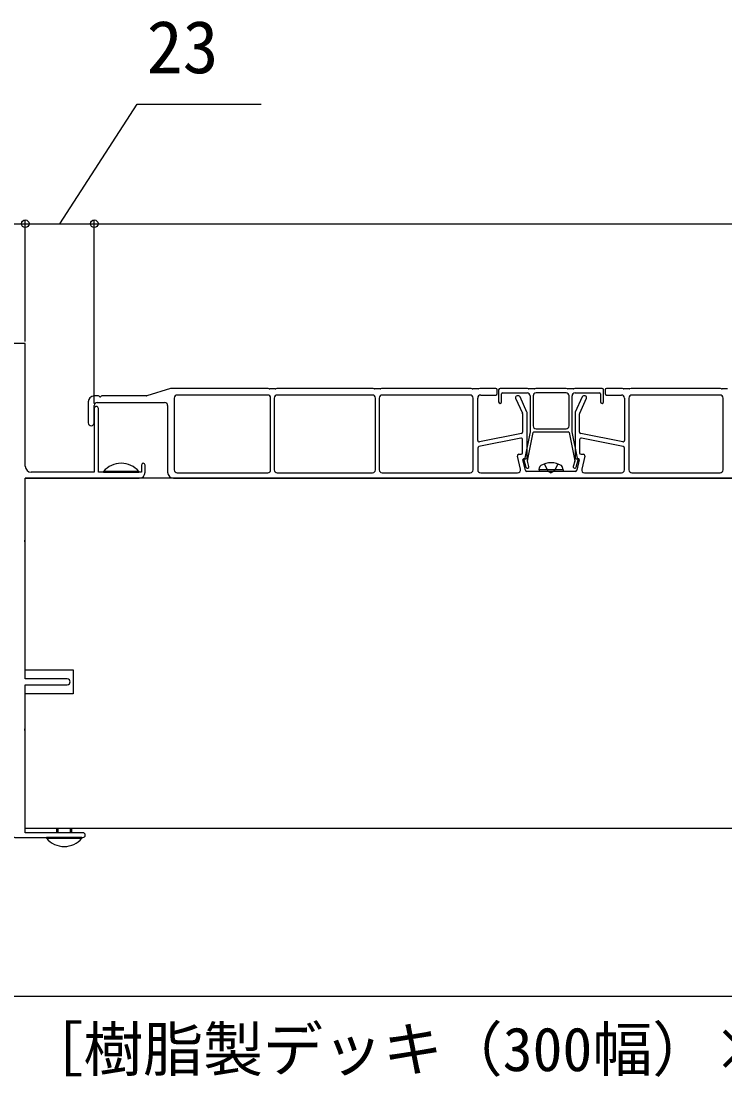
# Model space of a CAD drawing. Units: millimetres, scale not verified. Extents: x -1050 to 1050, y -1565 to 1555.
# Drawn here: x -346.4 to -111.5, y 325.3 to 678 of the extents above; entities that cross this region are included whole.
import ezdxf
from ezdxf.enums import TextEntityAlignment as Align

# ---------------------------------------------------------------- set-up
doc = ezdxf.new("R2010")
doc.units = ezdxf.units.MM
doc.header["$LTSCALE"] = 8
for name, color, linetype in [('0-2_YKK_11', 7, 'Continuous'), ('0-3_YKK_12', 2, 'Continuous'), ('0-4_YKK_13', 4, 'Continuous'), ('0-5_YKK_D', 6, 'Continuous')]:
    doc.layers.add(name, color=color, linetype=linetype)
doc.styles.add('ＭＳ ゴシック', font='')
doc.styles.get('ＭＳ ゴシック').set_extended_font_data('MS Gothic')

msp = doc.modelspace()

# ---------------------------------------------------------------- linework, layer by layer
at = {"layer": '0-2_YKK_11'}
msp.add_line((-305, 527.301), (-305, 529.701), dxfattribs=at)
for points in [[(-345, 529.301), (-345, 570.301), (-366.542, 570.301), (-366.725, 570.181), (-367.275, 570.181), (-367.458, 570.301), (-387.542, 570.301), (-387.725, 570.181), (-388.275, 570.181), (-388.458, 570.301), (-396.542, 570.301), (-396.725, 570.181), (-397.275, 570.181), (-397.458, 570.301), (-405, 570.301), (-405, 567.301), (-404.7, 567.001)], [(-322, 548.601), (-322, 527.301), (-343, 527.301)], [(-306.2, 529.701), (-306.2, 527.301), (-312.542, 527.301), (-312.725, 527.181), (-313.275, 527.181), (-313.458, 527.301), (-320.6, 527.301), (-320.6, 548.601)], [(-331, 458.301), (-345, 458.301), (-345, 503.843), (-345.12, 504.027), (-345.12, 504.576), (-345, 504.76), (-345, 525.301), (-307, 525.301)], [(-325.8, 406.901), (-345, 406.901), (-345, 440.843), (-345.12, 441.027), (-345.12, 441.576), (-345, 441.76), (-345, 456.301), (-331, 456.301)], [(-385.5, 407.301), (-391.1, 407.301), (-391.1, 411.001), (-387.6, 411.001), (-384.3, 413.501), (-384.3, 416.801), (-367.2, 416.801), (-367.2, 413.501), (-370.525, 411.601), (-372.2, 411.601), (-372.2, 410.701), (-370.7, 410.701), (-370.7, 407.301), (-375.5, 407.301), (-375.5, 405.301), (-349.458, 405.301), (-349.275, 405.421), (-348.725, 405.421), (-348.542, 405.301), (-332.458, 405.301), (-332.275, 405.421), (-331.725, 405.421), (-331.542, 405.301), (-325.8, 405.301)]]:
    msp.add_lwpolyline(points, dxfattribs=at)
for centre, radius, start, end in [((-321.3, 548.601), 0.7, 90.00001, 179.99999), ((-321.3, 548.601), 0.7, 0.00001, 89.99999), ((-343, 529.301), 2, 180.00001, 269.99999), ((-305.6, 529.701), 0.6, 90.00001, 179.99999), ((-305.6, 529.701), 0.6, 0.00001, 89.99999), ((-307, 527.301), 2, 270.00001, 359.99999), ((-331, 457.301), 1, 0.00001, 89.99999), ((-331, 457.301), 1, 270.00001, 359.99999), ((-325.8, 406.101), 0.8, 0.00001, 89.99999), ((-325.8, 406.101), 0.8, 270.00001, 359.99999)]:
    msp.add_arc(centre, radius, start, end, dxfattribs=at)
at = {"layer": '0-3_YKK_12'}
for p, q in [((410, 525.301), (-345, 525.301)), ((-345, 461.301), (-345, 525.301)), ((-345, 408.301), (-345, 453.301)), ((410, 408.301), (-345, 408.301))]:
    msp.add_line(p, q, dxfattribs=at)
msp.add_lwpolyline([(-345, 461.301), (-329, 461.301), (-329, 453.301), (-345, 453.301)], dxfattribs=at)
at = {"layer": '0-4_YKK_13'}
for p, q in [((-296.573, 555.279), (-304.427, 552.824)), ((-264.073, 555.301), (-296.424, 555.301)), ((-263.57, 555.173), (-263.93, 555.28)), ((-261.573, 555.151), (-263.427, 555.151)), ((-261.07, 555.28), (-261.43, 555.173)), ((-229.073, 555.301), (-260.927, 555.301)), ((-228.57, 555.173), (-228.93, 555.28)), ((-226.573, 555.151), (-228.427, 555.151)), ((-226.07, 555.28), (-226.43, 555.173)), ((-196.323, 555.301), (-225.927, 555.301)), ((-195.82, 555.173), (-196.18, 555.28)), ((-193.823, 555.151), (-195.677, 555.151)), ((-193.32, 555.28), (-193.68, 555.173)), ((-188, 555.301), (-193.177, 555.301)), ((-187.5, 553.601), (-187.5, 554.801)), ((-187, 554.801), (-187, 550.801)), ((-177.573, 555.301), (-186.5, 555.301)), ((-185.7, 553.801), (-177.5, 553.801)), ((-177.07, 555.173), (-177.43, 555.28)), ((-175.073, 555.151), (-176.927, 555.151)), ((-174.57, 555.28), (-174.93, 555.173)), ((-164.573, 555.301), (-174.427, 555.301)), ((-164.07, 555.173), (-164.43, 555.28)), ((-162.073, 555.151), (-163.927, 555.151)), ((-161.57, 555.28), (-161.93, 555.173)), ((-161.5, 553.801), (-153.3, 553.801)), ((-152.5, 555.301), (-161.427, 555.301)), ((-152, 550.801), (-152, 554.801)), ((-151.5, 554.801), (-151.5, 553.601)), ((-145.823, 555.301), (-151, 555.301)), ((-145.32, 555.173), (-145.68, 555.28)), ((-143.323, 555.151), (-145.177, 555.151)), ((-142.82, 555.28), (-143.18, 555.173)), ((-113.073, 555.301), (-142.677, 555.301)), ((-112.57, 555.173), (-112.93, 555.28)), ((-110.573, 555.151), (-112.427, 555.151)), ((-324, 550.801), (-324, 543.801)), ((-320.52, 552.801), (-322, 552.801)), ((-321, 550.601), (-298.5, 550.601)), ((-304.576, 552.801), (-319.48, 552.801)), ((-295.3, 552.101), (-295.3, 528.101)), ((-264.1, 553.101), (-294.3, 553.101)), ((-263.1, 528.101), (-263.1, 552.101)), ((-261.9, 552.101), (-261.9, 528.101)), ((-229.1, 553.101), (-260.9, 553.101)), ((-228.1, 528.101), (-228.1, 552.101)), ((-226.9, 552.101), (-226.9, 528.101)), ((-196.5, 553.101), (-225.9, 553.101)), ((-195.5, 528.101), (-195.5, 552.101)), ((-194, 537.911), (-194, 552.101)), ((-193, 553.101), (-188, 553.101)), ((-186, 550.801), (-186, 553.501)), ((-181.326, 552.095), (-179.045, 547.075)), ((-180.322, 552.801), (-180.871, 552.801)), ((-177.545, 547.4), (-179.867, 552.508)), ((-176.5, 552.801), (-176.5, 540.831)), ((-175.5, 552.801), (-175.5, 542.801)), ((-163.5, 542.801), (-163.5, 552.801)), ((-162.5, 540.831), (-162.5, 552.801)), ((-159.133, 552.508), (-161.455, 547.389)), ((-159.955, 547.065), (-157.673, 552.095)), ((-158.129, 552.801), (-158.678, 552.801)), ((-153, 553.501), (-153, 550.801)), ((-151, 553.101), (-146, 553.101)), ((-145, 552.101), (-145, 537.911)), ((-143.5, 552.101), (-143.5, 528.101)), ((-113.1, 553.101), (-142.5, 553.101)), ((-112.1, 528.101), (-112.1, 552.101)), ((-322, 543.801), (-322, 549.601)), ((-297.5, 549.601), (-297.5, 527.301)), ((-179, 546.868), (-179, 540.711)), ((-177.5, 532.101), (-177.5, 547.193)), ((-161.5, 547.183), (-161.5, 532.101)), ((-160, 540.711), (-160, 546.858)), ((-179.402, 540.221), (-193.402, 537.421)), ((-176.506, 540.772), (-178.263, 531.985)), ((-177.421, 531.1), (-175.528, 540.56)), ((-175.234, 540.801), (-163.766, 540.801)), ((-174.5, 541.801), (-164.5, 541.801)), ((-163.472, 540.56), (-161.579, 531.1)), ((-160.737, 531.985), (-162.494, 540.772)), ((-145.598, 537.421), (-159.598, 540.221)), ((-179.598, 538.652), (-193.598, 535.852)), ((-179, 533.801), (-179, 538.162)), ((-160, 538.162), (-160, 533.801)), ((-145.402, 535.852), (-159.402, 538.652)), ((-194, 535.362), (-194, 528.101)), ((-179.716, 528.333), (-180.752, 532.686)), ((-180.266, 533.301), (-179.5, 533.301)), ((-159.5, 533.301), (-158.734, 533.301)), ((-158.248, 532.686), (-159.284, 528.333)), ((-145, 528.101), (-145, 535.362)), ((-178.091, 527.986), (-178.912, 531.432)), ((-178.62, 531.801), (-177.8, 531.801)), ((-178.586, 531.412), (-177.88, 528.963)), ((-176.92, 529.24), (-177.415, 530.958)), ((-161.585, 530.958), (-162.08, 529.24)), ((-161.2, 531.801), (-160.38, 531.801)), ((-161.12, 528.963), (-160.414, 531.412)), ((-160.088, 531.432), (-160.909, 527.986)), ((-318.9, 527.549), (-318.9, 527.301)), ((-307.1, 527.549), (-318.9, 527.549)), ((-318.9, 527.301), (-307.1, 527.301)), ((-307.1, 527.549), (-307.1, 527.301)), ((-294.3, 527.101), (-264.1, 527.101)), ((-260.9, 527.101), (-229.1, 527.101)), ((-225.9, 527.101), (-196.5, 527.101)), ((-193, 527.101), (-180.689, 527.101)), ((-170.02, 527.601), (-177.605, 527.601)), ((-173.5, 528.101), (-173.359, 528.904)), ((-165.5, 528.101), (-173.5, 528.101)), ((-173.5, 528.101), (-173.412, 527.601)), ((-165.588, 527.601), (-173.412, 527.601)), ((-161.395, 527.601), (-168.98, 527.601)), ((-165.5, 528.101), (-165.641, 528.904)), ((-165.5, 528.101), (-165.588, 527.601)), ((-158.311, 527.101), (-146, 527.101)), ((-142.5, 527.101), (-113.1, 527.101)), ((-295.5, 525.301), (-17, 525.301)), ((-334.5, 406.901), (-334.5, 408.303)), ((-334.067, 406.901), (-334.067, 408.303)), ((-329.933, 406.901), (-329.933, 408.303)), ((-329.5, 406.901), (-329.5, 408.303)), ((-326.1, 405.301), (-337.9, 405.301)), ((-337.9, 405.054), (-337.9, 405.301)), ((-337.9, 405.054), (-326.1, 405.054)), ((-326.1, 405.054), (-326.1, 405.301))]:
    msp.add_line(p, q, dxfattribs=at)
for points in [[(-164.5, 553.801), (-169.5, 553.801), (-174.5, 553.801)], [(-171.8, 530.081), (-170.645, 527.764), (-169.5, 527.156)], [(-167.2, 530.081), (-168.355, 527.764), (-169.5, 527.156)]]:
    msp.add_lwpolyline(points, dxfattribs=at)
for centre, radius, start, end in [((-296.424, 554.801), 0.5, 90, 107.35402), ((-264.073, 554.801), 0.5, 73.30076, 90), ((-263.427, 555.651), 0.5, 253.30076, 270), ((-261.573, 555.651), 0.5, 270, 286.69924), ((-260.927, 554.801), 0.5, 90, 106.69924), ((-229.073, 554.801), 0.5, 73.30076, 90), ((-228.427, 555.651), 0.5, 253.30076, 270), ((-226.573, 555.651), 0.5, 270, 286.69924), ((-225.927, 554.801), 0.5, 90, 106.69924), ((-196.323, 554.801), 0.5, 73.30076, 90), ((-195.677, 555.651), 0.5, 253.30076, 270), ((-193.823, 555.651), 0.5, 270, 286.69924), ((-193.177, 554.801), 0.5, 90, 106.69924), ((-188, 554.801), 0.5, 0, 90), ((-186.5, 554.801), 0.5, 90, 180), ((-185.7, 553.501), 0.3, 90, 180), ((-177.573, 554.801), 0.5, 73.30076, 90), ((-177.5, 552.801), 1, 0, 90), ((-176.927, 555.651), 0.5, 253.30076, 270), ((-174.5, 552.801), 1, 90, 180), ((-175.073, 555.651), 0.5, 270, 286.69924), ((-174.427, 554.801), 0.5, 90, 106.69924), ((-164.573, 554.801), 0.5, 73.30076, 90), ((-164.5, 552.801), 1, 0, 90), ((-163.927, 555.651), 0.5, 253.30076, 270), ((-161.5, 552.801), 1, 90, 180), ((-162.073, 555.651), 0.5, 270, 286.69924), ((-161.427, 554.801), 0.5, 90, 106.69924), ((-153.3, 553.501), 0.3, 0, 90), ((-152.5, 554.801), 0.5, 0, 90), ((-151, 554.801), 0.5, 90, 180), ((-145.823, 554.801), 0.5, 73.30076, 90), ((-145.177, 555.651), 0.5, 253.30076, 270), ((-143.323, 555.651), 0.5, 270, 286.69924), ((-142.677, 554.801), 0.5, 90, 106.69924), ((-113.073, 554.801), 0.5, 73.30076, 90), ((-112.427, 555.651), 0.5, 253.30076, 270), ((-322, 550.801), 2, 90, 180), ((-321, 549.601), 1, 90, 180), ((-320.52, 552.501), 0.3, 30, 90), ((-320, 552.801), 0.3, 210, 330), ((-319.48, 552.501), 0.3, 90, 150), ((-304.576, 553.301), 0.5, 270, 287.35402), ((-298.5, 549.601), 1, 0, 90), ((-294.3, 552.101), 1, 90, 180), ((-264.1, 552.101), 1, 0, 90), ((-260.9, 552.101), 1, 90, 180), ((-229.1, 552.101), 1, 0, 90), ((-225.9, 552.101), 1, 90, 180), ((-196.5, 552.101), 1, 360, 90), ((-193, 552.101), 1, 90, 180), ((-188, 553.601), 0.5, 270, 0), ((-186.5, 550.801), 0.5, 180, 270), ((-186.5, 550.801), 0.5, 270, 0), ((-180.871, 552.301), 0.5, 90, 204.44395), ((-180.322, 552.301), 0.5, 24.44395, 90), ((-158.678, 552.301), 0.5, 90, 155.5983), ((-158.129, 552.301), 0.5, 335.5983, 90), ((-152.5, 550.801), 0.5, 180, 270), ((-152.5, 550.801), 0.5, 270, 0), ((-151, 553.601), 0.5, 180, 270), ((-146, 552.101), 1, 0, 90), ((-142.5, 552.101), 1, 90, 180), ((-113.1, 552.101), 1, 0, 90), ((-179.5, 546.868), 0.5, 0, 24.44395), ((-178, 547.193), 0.5, 0, 24.44395), ((-161, 547.183), 0.5, 155.5983, 180), ((-159.5, 546.858), 0.5, 155.5983, 180), ((-323, 543.801), 1, 180, 0), ((-179.5, 540.711), 0.5, 281.30993, 0), ((-176.8, 540.831), 0.3, 348.69007, 0), ((-175.234, 540.501), 0.3, 90, 168.69007), ((-174.5, 542.801), 1, 180, 270), ((-164.5, 542.801), 1, 270, 0), ((-163.766, 540.501), 0.3, 11.30993, 90), ((-162.2, 540.831), 0.3, 180, 191.30993), ((-159.5, 540.711), 0.5, 180, 258.69007), ((-193.5, 537.911), 0.5, 180, 281.30993), ((-179.5, 538.162), 0.5, 0, 101.30993), ((-159.5, 538.162), 0.5, 78.69007, 180), ((-145.5, 537.911), 0.5, 258.69007, 0), ((-193.5, 535.362), 0.5, 101.30993, 180), ((-180.266, 532.801), 0.5, 90, 193.3925), ((-179.5, 533.801), 0.5, 270, 0), ((-159.5, 533.801), 0.5, 180, 270), ((-158.734, 532.801), 0.5, 346.6075, 90), ((-145.5, 535.362), 0.5, 0, 78.69007), ((-313, 522.601), 7.7, 39.98312, 140.01688), ((-178.62, 531.501), 0.3, 90, 193.3925), ((-178.3, 531.502), 0.3, 114.827, 197.33887), ((-178.558, 532.043), 0.3, 296.01796, 348.69007), ((-177.4, 529.101), 0.5, 196.079, 16.079), ((-177.8, 532.101), 0.3, 270, 0), ((-177.126, 531.041), 0.3, 168.69007, 196.079), ((-172.472, 528.748), 0.9, 122.05588, 170), ((-169.5, 524.001), 6.5, 57.94412, 122.05588), ((-166.528, 528.748), 0.9, 10, 57.94412), ((-161.6, 529.101), 0.5, 163.921, 343.921), ((-161.874, 531.041), 0.3, 343.921, 11.30993), ((-161.2, 532.101), 0.3, 180, 270), ((-160.442, 532.043), 0.3, 191.30993, 243.98204), ((-160.7, 531.502), 0.3, 342.66113, 65.173), ((-160.38, 531.501), 0.3, 346.6075, 90), ((-295.5, 527.301), 2, 180, 270), ((-294.3, 528.101), 1, 180, 270), ((-264.1, 528.101), 1, 270, 0), ((-260.9, 528.101), 1, 180, 270), ((-229.1, 528.101), 1, 270, 0), ((-225.9, 528.101), 1, 180, 270), ((-196.5, 528.101), 1, 270, 360), ((-193, 528.101), 1, 180, 270), ((-180.689, 528.101), 1, 270, 13.3925), ((-177.605, 528.101), 0.5, 193.3925, 270), ((-170.02, 527.301), 0.3, 30, 90), ((-169.5, 527.601), 0.3, 210, 330), ((-168.98, 527.301), 0.3, 90, 150), ((-161.395, 528.101), 0.5, 270, 346.6075), ((-158.311, 528.101), 1, 166.6075, 270), ((-146, 528.101), 1, 270, 0), ((-142.5, 528.101), 1, 180, 270), ((-113.1, 528.101), 1, 270, 0), ((-332, 410.001), 7.7, 219.98312, 320.01688)]:
    msp.add_arc(centre, radius, start, end, dxfattribs=at)
at = {"layer": '0-5_YKK_D'}
for p, q in [((-405, 610.301), (-345, 610.301)), ((-345, 571.001), (-345, 611.301)), ((-345, 571.001), (-345, 611.301)), ((-345, 610.301), (-322, 610.301)), ((-322, 550.3), (-322, 611.301)), ((-322, 550.3), (-322, 611.301)), ((-322, 610.301), (408, 610.301)), ((-405, 352.301), (450, 352.301))]:
    msp.add_line(p, q, dxfattribs=at)
msp.add_lwpolyline([(-333.5, 610.301), (-307.675, 650.301), (-266.311, 650.301)], dxfattribs=at)
for centre in [(-345, 610.301), (-345, 610.301), (-322, 610.301), (-322, 610.301)]:
    msp.add_circle(centre, 1.275, dxfattribs=at)

# ---------------------------------------------------------------- texts
at = {"layer": '0-5_YKK_D', "style": 'ＭＳ ゴシック'}
for s, height, p in [('23', 17.6, (-304.448, 655.301)), ('［樹脂製デッキ（300幅）×1枚＋樹脂製デッキ（200幅）×2枚］', 14.66, (-345.625, 322.87))]:
    msp.add_text(s, height=height, dxfattribs=at).set_placement(p, align=Align.BOTTOM_LEFT)

doc.saveas('drawing.dxf')
